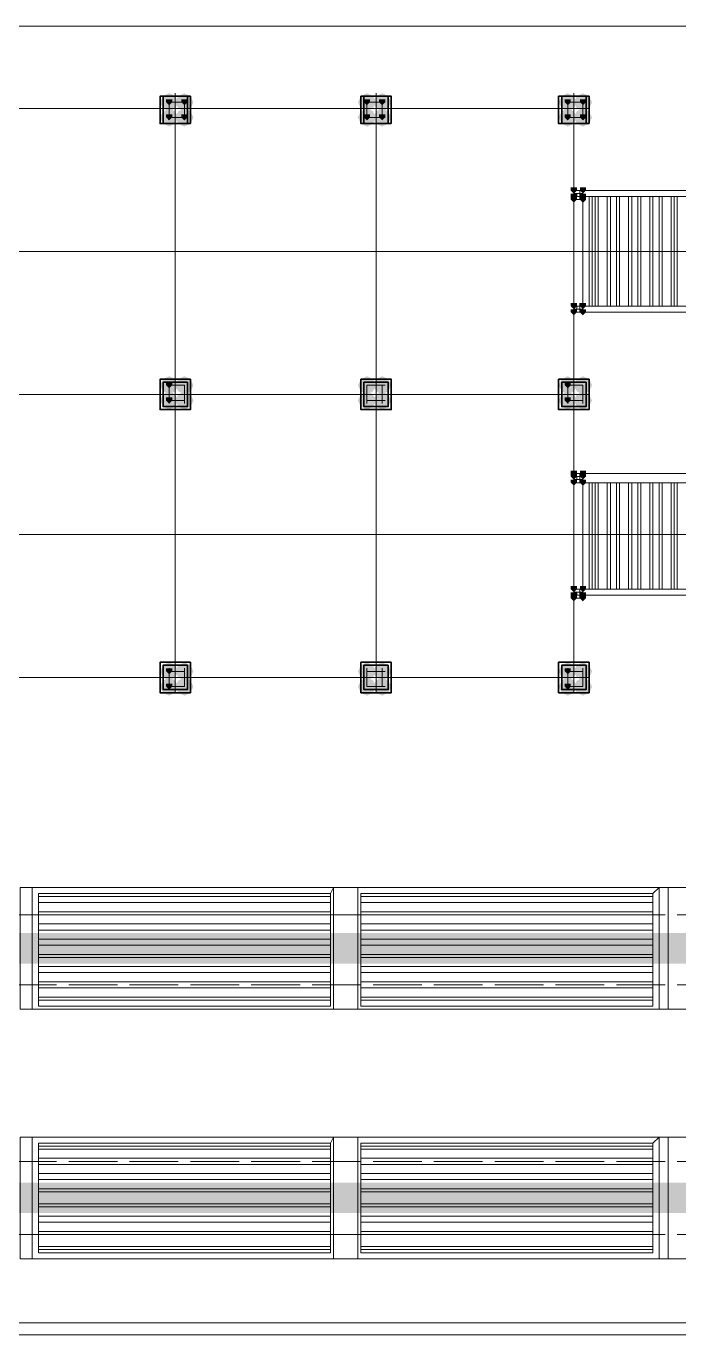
# Model space of a CAD drawing. Header units: millimetres. Extents: x 2315 to 4619, y 1334 to 1897.
# Drawn here: x 3748.86 to 3761.97, y 1503.95 to 1530.21 of the extents above; entities that cross this region are included whole.
import ezdxf

# ---------------------------------------------------------------- set-up
doc = ezdxf.new("R2010")
doc.units = ezdxf.units.MM
doc.linetypes.add('PDF_IMPORT', pattern=[1, 0.8, -0.2])
for name, color, linetype in [('PDF_3中心线层', 1, 'Continuous'), ('PDF_4', 2, 'Continuous'), ('PDF_9双点划线层', 5, 'Continuous'), ('PDF_中心线层', 1, 'Continuous'), ('PDF_双点画线', 5, 'Continuous'), ('PDF_粗实线层', 7, 'Continuous'), ('PDF_细实线层', 7, 'Continuous')]:
    doc.layers.add(name, color=color, linetype=linetype)
doc.layers.add('PDF_转运站初步方案', color=7, linetype='Continuous', true_color=0x00b85c)

msp = doc.modelspace()

# ---------------------------------------------------------------- hatches: boundary and pattern name
at = {"layer": 'PDF_中心线层', "transparency": 33554559}
for points in [[(3751.734, 1528.747), (3751.673, 1528.747), (3751.673, 1528.686), (3751.734, 1528.625), (3751.795, 1528.686), (3751.795, 1528.747)], [(3751.734, 1528.747), (3751.673, 1528.747), (3751.673, 1528.686), (3751.734, 1528.625), (3751.795, 1528.686), (3751.795, 1528.747)], [(3752.04, 1528.747), (3751.979, 1528.747), (3751.979, 1528.686), (3752.04, 1528.625), (3752.101, 1528.686), (3752.101, 1528.747)], [(3755.705, 1528.747), (3755.643, 1528.747), (3755.643, 1528.686), (3755.705, 1528.625), (3755.766, 1528.686), (3755.766, 1528.747)], [(3756.01, 1528.747), (3755.949, 1528.747), (3755.949, 1528.686), (3756.01, 1528.625), (3756.071, 1528.686), (3756.071, 1528.747)], [(3759.736, 1528.747), (3759.675, 1528.747), (3759.675, 1528.686), (3759.736, 1528.625), (3759.797, 1528.686), (3759.797, 1528.747)], [(3759.736, 1528.747), (3759.675, 1528.747), (3759.675, 1528.686), (3759.736, 1528.625), (3759.797, 1528.686), (3759.797, 1528.747)], [(3760.041, 1528.747), (3759.98, 1528.747), (3759.98, 1528.686), (3760.041, 1528.625), (3760.102, 1528.686), (3760.102, 1528.747)], [(3751.734, 1528.442), (3751.673, 1528.442), (3751.673, 1528.381), (3751.734, 1528.32), (3751.795, 1528.381), (3751.795, 1528.442)], [(3751.734, 1528.442), (3751.673, 1528.442), (3751.673, 1528.381), (3751.734, 1528.32), (3751.795, 1528.381), (3751.795, 1528.442)], [(3752.04, 1528.442), (3751.979, 1528.442), (3751.979, 1528.381), (3752.04, 1528.32), (3752.101, 1528.381), (3752.101, 1528.442)], [(3755.705, 1528.442), (3755.643, 1528.442), (3755.643, 1528.381), (3755.705, 1528.32), (3755.766, 1528.381), (3755.766, 1528.442)], [(3756.01, 1528.442), (3755.949, 1528.442), (3755.949, 1528.381), (3756.01, 1528.32), (3756.071, 1528.381), (3756.071, 1528.442)], [(3759.736, 1528.442), (3759.675, 1528.442), (3759.675, 1528.381), (3759.736, 1528.32), (3759.797, 1528.381), (3759.797, 1528.442)], [(3759.736, 1528.442), (3759.675, 1528.442), (3759.675, 1528.381), (3759.736, 1528.32), (3759.797, 1528.381), (3759.797, 1528.442)], [(3760.041, 1528.442), (3759.98, 1528.442), (3759.98, 1528.381), (3760.041, 1528.32), (3760.102, 1528.381), (3760.102, 1528.442)], [(3751.734, 1523.067), (3751.673, 1523.067), (3751.673, 1523.005), (3751.734, 1522.944), (3751.795, 1523.005), (3751.795, 1523.067)], [(3751.734, 1523.067), (3751.673, 1523.067), (3751.673, 1523.005), (3751.734, 1522.944), (3751.795, 1523.005), (3751.795, 1523.067)], [(3759.736, 1523.067), (3759.675, 1523.067), (3759.675, 1523.005), (3759.736, 1522.944), (3759.797, 1523.005), (3759.797, 1523.067)], [(3759.736, 1523.067), (3759.675, 1523.067), (3759.675, 1523.005), (3759.736, 1522.944), (3759.797, 1523.005), (3759.797, 1523.067)], [(3751.734, 1522.761), (3751.673, 1522.761), (3751.673, 1522.7), (3751.734, 1522.639), (3751.795, 1522.7), (3751.795, 1522.761)], [(3751.734, 1522.761), (3751.673, 1522.761), (3751.673, 1522.7), (3751.734, 1522.639), (3751.795, 1522.7), (3751.795, 1522.761)], [(3759.736, 1522.761), (3759.675, 1522.761), (3759.675, 1522.7), (3759.736, 1522.639), (3759.797, 1522.7), (3759.797, 1522.761)], [(3759.736, 1522.761), (3759.675, 1522.761), (3759.675, 1522.7), (3759.736, 1522.639), (3759.797, 1522.7), (3759.797, 1522.761)], [(3751.734, 1517.325), (3751.673, 1517.325), (3751.673, 1517.264), (3751.734, 1517.203), (3751.795, 1517.264), (3751.795, 1517.325)], [(3759.736, 1517.325), (3759.675, 1517.325), (3759.675, 1517.264), (3759.736, 1517.203), (3759.797, 1517.264), (3759.797, 1517.325)], [(3751.734, 1517.02), (3751.673, 1517.02), (3751.673, 1516.958), (3751.734, 1516.897), (3751.795, 1516.958), (3751.795, 1517.02)], [(3759.736, 1517.02), (3759.675, 1517.02), (3759.675, 1516.958), (3759.736, 1516.897), (3759.797, 1516.958), (3759.797, 1517.02)]]:
    msp.add_hatch(color=256, dxfattribs=at).paths.add_polyline_path(points)
at = {"layer": 'PDF_双点画线', "transparency": 33554559}
for points in [[(3759.858, 1526.976), (3759.797, 1526.976), (3759.797, 1526.915), (3759.858, 1526.854), (3759.919, 1526.915), (3759.919, 1526.976)], [(3759.858, 1526.976), (3759.797, 1526.976), (3759.797, 1526.915), (3759.858, 1526.854), (3759.919, 1526.915), (3759.919, 1526.976)], [(3759.858, 1526.976), (3759.797, 1526.976), (3759.797, 1526.915), (3759.858, 1526.854), (3759.919, 1526.915), (3759.919, 1526.976)], [(3759.858, 1526.854), (3759.797, 1526.854), (3759.797, 1526.792), (3759.858, 1526.731), (3759.919, 1526.792), (3759.919, 1526.854)], [(3759.858, 1526.792), (3759.797, 1526.792), (3759.797, 1526.731), (3759.858, 1526.67), (3759.919, 1526.731), (3759.919, 1526.792)], [(3760.041, 1526.976), (3759.98, 1526.976), (3759.98, 1526.915), (3760.041, 1526.854), (3760.102, 1526.915), (3760.102, 1526.976)], [(3760.041, 1526.976), (3759.98, 1526.976), (3759.98, 1526.915), (3760.041, 1526.854), (3760.102, 1526.915), (3760.102, 1526.976)], [(3760.041, 1526.976), (3759.98, 1526.976), (3759.98, 1526.915), (3760.041, 1526.854), (3760.102, 1526.915), (3760.102, 1526.976)], [(3760.041, 1526.854), (3759.98, 1526.854), (3759.98, 1526.792), (3760.041, 1526.731), (3760.102, 1526.792), (3760.102, 1526.854)], [(3760.041, 1526.792), (3759.98, 1526.792), (3759.98, 1526.731), (3760.041, 1526.67), (3760.102, 1526.731), (3760.102, 1526.792)], [(3759.858, 1524.655), (3759.797, 1524.655), (3759.797, 1524.594), (3759.858, 1524.532), (3759.919, 1524.594), (3759.919, 1524.655)], [(3759.858, 1524.655), (3759.797, 1524.655), (3759.797, 1524.594), (3759.858, 1524.532), (3759.919, 1524.594), (3759.919, 1524.655)], [(3759.858, 1524.655), (3759.797, 1524.655), (3759.797, 1524.594), (3759.858, 1524.532), (3759.919, 1524.594), (3759.919, 1524.655)], [(3759.858, 1524.532), (3759.797, 1524.532), (3759.797, 1524.471), (3759.858, 1524.41), (3759.919, 1524.471), (3759.919, 1524.532)], [(3759.858, 1524.532), (3759.797, 1524.532), (3759.797, 1524.471), (3759.858, 1524.41), (3759.919, 1524.471), (3759.919, 1524.532)], [(3759.858, 1524.532), (3759.797, 1524.532), (3759.797, 1524.471), (3759.858, 1524.41), (3759.919, 1524.471), (3759.919, 1524.532)], [(3760.041, 1524.655), (3759.98, 1524.655), (3759.98, 1524.594), (3760.041, 1524.532), (3760.102, 1524.594), (3760.102, 1524.655)], [(3760.041, 1524.655), (3759.98, 1524.655), (3759.98, 1524.594), (3760.041, 1524.532), (3760.102, 1524.594), (3760.102, 1524.655)], [(3760.041, 1524.655), (3759.98, 1524.655), (3759.98, 1524.594), (3760.041, 1524.532), (3760.102, 1524.594), (3760.102, 1524.655)], [(3760.041, 1524.532), (3759.98, 1524.532), (3759.98, 1524.471), (3760.041, 1524.41), (3760.102, 1524.471), (3760.102, 1524.532)], [(3760.041, 1524.532), (3759.98, 1524.532), (3759.98, 1524.471), (3760.041, 1524.41), (3760.102, 1524.471), (3760.102, 1524.532)], [(3760.041, 1524.532), (3759.98, 1524.532), (3759.98, 1524.471), (3760.041, 1524.41), (3760.102, 1524.471), (3760.102, 1524.532)], [(3759.858, 1521.295), (3759.797, 1521.295), (3759.797, 1521.234), (3759.858, 1521.173), (3759.919, 1521.234), (3759.919, 1521.295)], [(3760.041, 1521.295), (3759.98, 1521.295), (3759.98, 1521.234), (3760.041, 1521.173), (3760.102, 1521.234), (3760.102, 1521.295)], [(3759.858, 1521.234), (3759.797, 1521.234), (3759.797, 1521.173), (3759.858, 1521.112), (3759.919, 1521.173), (3759.919, 1521.234)], [(3759.858, 1521.112), (3759.797, 1521.112), (3759.797, 1521.051), (3759.858, 1520.99), (3759.919, 1521.051), (3759.919, 1521.112)], [(3759.858, 1521.112), (3759.797, 1521.112), (3759.797, 1521.051), (3759.858, 1520.99), (3759.919, 1521.051), (3759.919, 1521.112)], [(3759.858, 1521.112), (3759.797, 1521.112), (3759.797, 1521.051), (3759.858, 1520.99), (3759.919, 1521.051), (3759.919, 1521.112)], [(3760.041, 1521.234), (3759.98, 1521.234), (3759.98, 1521.173), (3760.041, 1521.112), (3760.102, 1521.173), (3760.102, 1521.234)], [(3760.041, 1521.112), (3759.98, 1521.112), (3759.98, 1521.051), (3760.041, 1520.99), (3760.102, 1521.051), (3760.102, 1521.112)], [(3760.041, 1521.112), (3759.98, 1521.112), (3759.98, 1521.051), (3760.041, 1520.99), (3760.102, 1521.051), (3760.102, 1521.112)], [(3760.041, 1521.112), (3759.98, 1521.112), (3759.98, 1521.051), (3760.041, 1520.99), (3760.102, 1521.051), (3760.102, 1521.112)], [(3759.858, 1518.974), (3759.797, 1518.974), (3759.797, 1518.913), (3759.858, 1518.852), (3759.919, 1518.913), (3759.919, 1518.974)], [(3759.858, 1518.974), (3759.797, 1518.974), (3759.797, 1518.913), (3759.858, 1518.852), (3759.919, 1518.913), (3759.919, 1518.974)], [(3759.858, 1518.974), (3759.797, 1518.974), (3759.797, 1518.913), (3759.858, 1518.852), (3759.919, 1518.913), (3759.919, 1518.974)], [(3760.041, 1518.974), (3759.98, 1518.974), (3759.98, 1518.913), (3760.041, 1518.852), (3760.102, 1518.913), (3760.102, 1518.974)], [(3760.041, 1518.974), (3759.98, 1518.974), (3759.98, 1518.913), (3760.041, 1518.852), (3760.102, 1518.913), (3760.102, 1518.974)], [(3760.041, 1518.974), (3759.98, 1518.974), (3759.98, 1518.913), (3760.041, 1518.852), (3760.102, 1518.913), (3760.102, 1518.974)], [(3759.858, 1518.852), (3759.797, 1518.852), (3759.797, 1518.791), (3759.858, 1518.73), (3759.919, 1518.791), (3759.919, 1518.852)], [(3759.858, 1518.791), (3759.797, 1518.791), (3759.797, 1518.73), (3759.858, 1518.669), (3759.919, 1518.73), (3759.919, 1518.791)], [(3760.041, 1518.852), (3759.98, 1518.852), (3759.98, 1518.791), (3760.041, 1518.73), (3760.102, 1518.791), (3760.102, 1518.852)], [(3760.041, 1518.791), (3759.98, 1518.791), (3759.98, 1518.73), (3760.041, 1518.669), (3760.102, 1518.73), (3760.102, 1518.791)]]:
    msp.add_hatch(color=256, dxfattribs=at).paths.add_polyline_path(points)
at = {"layer": 'PDF_粗实线层', "transparency": 33554559}
for points in [[(3751.734, 1528.869), (3751.612, 1528.808), (3751.551, 1528.686), (3751.612, 1528.564), (3751.734, 1528.503), (3751.856, 1528.564), (3751.918, 1528.686), (3751.856, 1528.808)], [(3752.04, 1528.869), (3751.918, 1528.808), (3751.856, 1528.686), (3751.918, 1528.564), (3752.04, 1528.503), (3752.162, 1528.564), (3752.223, 1528.686), (3752.162, 1528.808)], [(3755.705, 1528.869), (3755.582, 1528.808), (3755.521, 1528.686), (3755.582, 1528.564), (3755.705, 1528.503), (3755.827, 1528.564), (3755.888, 1528.686), (3755.827, 1528.808)], [(3756.01, 1528.869), (3755.888, 1528.808), (3755.827, 1528.686), (3755.888, 1528.564), (3756.01, 1528.503), (3756.132, 1528.564), (3756.193, 1528.686), (3756.132, 1528.808)], [(3759.736, 1528.869), (3759.614, 1528.808), (3759.553, 1528.686), (3759.614, 1528.564), (3759.736, 1528.503), (3759.858, 1528.564), (3759.919, 1528.686), (3759.858, 1528.808)], [(3760.041, 1528.869), (3759.919, 1528.808), (3759.858, 1528.686), (3759.919, 1528.564), (3760.041, 1528.503), (3760.164, 1528.564), (3760.225, 1528.686), (3760.164, 1528.808)], [(3751.734, 1528.564), (3751.612, 1528.503), (3751.551, 1528.381), (3751.612, 1528.258), (3751.734, 1528.197), (3751.856, 1528.258), (3751.918, 1528.381), (3751.856, 1528.503)], [(3752.04, 1528.564), (3751.918, 1528.503), (3751.856, 1528.381), (3751.918, 1528.258), (3752.04, 1528.197), (3752.162, 1528.258), (3752.223, 1528.381), (3752.162, 1528.503)], [(3755.705, 1528.564), (3755.582, 1528.503), (3755.521, 1528.381), (3755.582, 1528.258), (3755.705, 1528.197), (3755.827, 1528.258), (3755.888, 1528.381), (3755.827, 1528.503)], [(3756.01, 1528.564), (3755.888, 1528.503), (3755.827, 1528.381), (3755.888, 1528.258), (3756.01, 1528.197), (3756.132, 1528.258), (3756.193, 1528.381), (3756.132, 1528.503)], [(3759.736, 1528.564), (3759.614, 1528.503), (3759.553, 1528.381), (3759.614, 1528.258), (3759.736, 1528.197), (3759.858, 1528.258), (3759.919, 1528.381), (3759.858, 1528.503)], [(3760.041, 1528.564), (3759.919, 1528.503), (3759.858, 1528.381), (3759.919, 1528.258), (3760.041, 1528.197), (3760.164, 1528.258), (3760.225, 1528.381), (3760.164, 1528.503)], [(3751.734, 1523.189), (3751.612, 1523.128), (3751.551, 1523.005), (3751.612, 1522.883), (3751.734, 1522.822), (3751.856, 1522.883), (3751.918, 1523.005), (3751.856, 1523.128)], [(3751.734, 1523.189), (3751.612, 1523.128), (3751.551, 1523.005), (3751.612, 1522.883), (3751.734, 1522.822), (3751.856, 1522.883), (3751.918, 1523.005), (3751.856, 1523.128)], [(3752.04, 1523.189), (3751.918, 1523.128), (3751.856, 1523.005), (3751.918, 1522.883), (3752.04, 1522.822), (3752.162, 1522.883), (3752.223, 1523.005), (3752.162, 1523.128)], [(3752.04, 1523.189), (3751.918, 1523.128), (3751.856, 1523.005), (3751.918, 1522.883), (3752.04, 1522.822), (3752.162, 1522.883), (3752.223, 1523.005), (3752.162, 1523.128)], [(3755.705, 1523.189), (3755.582, 1523.128), (3755.521, 1523.005), (3755.582, 1522.883), (3755.705, 1522.822), (3755.827, 1522.883), (3755.888, 1523.005), (3755.827, 1523.128)], [(3755.705, 1523.189), (3755.582, 1523.128), (3755.521, 1523.005), (3755.582, 1522.883), (3755.705, 1522.822), (3755.827, 1522.883), (3755.888, 1523.005), (3755.827, 1523.128)], [(3756.01, 1523.189), (3755.888, 1523.128), (3755.827, 1523.005), (3755.888, 1522.883), (3756.01, 1522.822), (3756.132, 1522.883), (3756.193, 1523.005), (3756.132, 1523.128)], [(3756.01, 1523.189), (3755.888, 1523.128), (3755.827, 1523.005), (3755.888, 1522.883), (3756.01, 1522.822), (3756.132, 1522.883), (3756.193, 1523.005), (3756.132, 1523.128)], [(3759.736, 1523.189), (3759.614, 1523.128), (3759.553, 1523.005), (3759.614, 1522.883), (3759.736, 1522.822), (3759.858, 1522.883), (3759.919, 1523.005), (3759.858, 1523.128)], [(3759.736, 1523.189), (3759.614, 1523.128), (3759.553, 1523.005), (3759.614, 1522.883), (3759.736, 1522.822), (3759.858, 1522.883), (3759.919, 1523.005), (3759.858, 1523.128)], [(3760.041, 1523.189), (3759.919, 1523.128), (3759.858, 1523.005), (3759.919, 1522.883), (3760.041, 1522.822), (3760.164, 1522.883), (3760.225, 1523.005), (3760.164, 1523.128)], [(3760.041, 1523.189), (3759.919, 1523.128), (3759.858, 1523.005), (3759.919, 1522.883), (3760.041, 1522.822), (3760.164, 1522.883), (3760.225, 1523.005), (3760.164, 1523.128)], [(3751.734, 1522.883), (3751.612, 1522.822), (3751.551, 1522.7), (3751.612, 1522.578), (3751.734, 1522.517), (3751.856, 1522.578), (3751.918, 1522.7), (3751.856, 1522.822)], [(3751.734, 1522.883), (3751.612, 1522.822), (3751.551, 1522.7), (3751.612, 1522.578), (3751.734, 1522.517), (3751.856, 1522.578), (3751.918, 1522.7), (3751.856, 1522.822)], [(3752.04, 1522.883), (3751.918, 1522.822), (3751.856, 1522.7), (3751.918, 1522.578), (3752.04, 1522.517), (3752.162, 1522.578), (3752.223, 1522.7), (3752.162, 1522.822)], [(3752.04, 1522.883), (3751.918, 1522.822), (3751.856, 1522.7), (3751.918, 1522.578), (3752.04, 1522.517), (3752.162, 1522.578), (3752.223, 1522.7), (3752.162, 1522.822)], [(3755.705, 1522.883), (3755.582, 1522.822), (3755.521, 1522.7), (3755.582, 1522.578), (3755.705, 1522.517), (3755.827, 1522.578), (3755.888, 1522.7), (3755.827, 1522.822)], [(3755.705, 1522.883), (3755.582, 1522.822), (3755.521, 1522.7), (3755.582, 1522.578), (3755.705, 1522.517), (3755.827, 1522.578), (3755.888, 1522.7), (3755.827, 1522.822)], [(3756.01, 1522.883), (3755.888, 1522.822), (3755.827, 1522.7), (3755.888, 1522.578), (3756.01, 1522.517), (3756.132, 1522.578), (3756.193, 1522.7), (3756.132, 1522.822)], [(3756.01, 1522.883), (3755.888, 1522.822), (3755.827, 1522.7), (3755.888, 1522.578), (3756.01, 1522.517), (3756.132, 1522.578), (3756.193, 1522.7), (3756.132, 1522.822)], [(3759.736, 1522.883), (3759.614, 1522.822), (3759.553, 1522.7), (3759.614, 1522.578), (3759.736, 1522.517), (3759.858, 1522.578), (3759.919, 1522.7), (3759.858, 1522.822)], [(3759.736, 1522.883), (3759.614, 1522.822), (3759.553, 1522.7), (3759.614, 1522.578), (3759.736, 1522.517), (3759.858, 1522.578), (3759.919, 1522.7), (3759.858, 1522.822)], [(3760.041, 1522.883), (3759.919, 1522.822), (3759.858, 1522.7), (3759.919, 1522.578), (3760.041, 1522.517), (3760.164, 1522.578), (3760.225, 1522.7), (3760.164, 1522.822)], [(3760.041, 1522.883), (3759.919, 1522.822), (3759.858, 1522.7), (3759.919, 1522.578), (3760.041, 1522.517), (3760.164, 1522.578), (3760.225, 1522.7), (3760.164, 1522.822)], [(3751.734, 1517.447), (3751.612, 1517.386), (3751.551, 1517.264), (3751.612, 1517.142), (3751.734, 1517.081), (3751.856, 1517.142), (3751.918, 1517.264), (3751.856, 1517.386)], [(3752.04, 1517.447), (3751.918, 1517.386), (3751.856, 1517.264), (3751.918, 1517.142), (3752.04, 1517.081), (3752.162, 1517.142), (3752.223, 1517.264), (3752.162, 1517.386)], [(3755.705, 1517.447), (3755.582, 1517.386), (3755.521, 1517.264), (3755.582, 1517.142), (3755.705, 1517.081), (3755.827, 1517.142), (3755.888, 1517.264), (3755.827, 1517.386)], [(3756.01, 1517.447), (3755.888, 1517.386), (3755.827, 1517.264), (3755.888, 1517.142), (3756.01, 1517.081), (3756.132, 1517.142), (3756.193, 1517.264), (3756.132, 1517.386)], [(3759.736, 1517.447), (3759.614, 1517.386), (3759.553, 1517.264), (3759.614, 1517.142), (3759.736, 1517.081), (3759.858, 1517.142), (3759.919, 1517.264), (3759.858, 1517.386)], [(3760.041, 1517.447), (3759.919, 1517.386), (3759.858, 1517.264), (3759.919, 1517.142), (3760.041, 1517.081), (3760.164, 1517.142), (3760.225, 1517.264), (3760.164, 1517.386)], [(3751.734, 1517.142), (3751.612, 1517.081), (3751.551, 1516.958), (3751.612, 1516.836), (3751.734, 1516.775), (3751.856, 1516.836), (3751.918, 1516.958), (3751.856, 1517.081)], [(3752.04, 1517.142), (3751.918, 1517.081), (3751.856, 1516.958), (3751.918, 1516.836), (3752.04, 1516.775), (3752.162, 1516.836), (3752.223, 1516.958), (3752.162, 1517.081)], [(3755.705, 1517.142), (3755.582, 1517.081), (3755.521, 1516.958), (3755.582, 1516.836), (3755.705, 1516.775), (3755.827, 1516.836), (3755.888, 1516.958), (3755.827, 1517.081)], [(3756.01, 1517.142), (3755.888, 1517.081), (3755.827, 1516.958), (3755.888, 1516.836), (3756.01, 1516.775), (3756.132, 1516.836), (3756.193, 1516.958), (3756.132, 1517.081)], [(3759.736, 1517.142), (3759.614, 1517.081), (3759.553, 1516.958), (3759.614, 1516.836), (3759.736, 1516.775), (3759.858, 1516.836), (3759.919, 1516.958), (3759.858, 1517.081)], [(3760.041, 1517.142), (3759.919, 1517.081), (3759.858, 1516.958), (3759.919, 1516.836), (3760.041, 1516.775), (3760.164, 1516.836), (3760.225, 1516.958), (3760.164, 1517.081)]]:
    msp.add_hatch(color=256, dxfattribs=at).paths.add_polyline_path(points)
at = {"layer": 'PDF_转运站初步方案', "true_color": 0x00a5dd, "transparency": 33554559}
for points in [[(3335.528, 1512.011), (3335.528, 1511.4), (4290.164, 1511.4), (4290.164, 1512.011)], [(4290.164, 1506.391), (4290.164, 1507.002), (3343.59, 1507.002), (3343.59, 1506.391)]]:
    msp.add_hatch(color=142, dxfattribs=at).paths.add_polyline_path(points)

# ---------------------------------------------------------------- linework, layer by layer
at = {"layer": 'PDF_3中心线层', "linetype": 'PDF_IMPORT', "lineweight": 18, "ltscale": 1.221622}
for points in [[(3689.859, 1512.377), (4033.013, 1512.377)], [(3689.859, 1510.972), (4033.013, 1510.972)], [(3689.859, 1507.43), (4033.013, 1507.43)], [(3689.859, 1505.964), (4033.013, 1505.964)], [(3689.859, 1504.192), (4033.013, 1504.192)]]:
    msp.add_lwpolyline(points, dxfattribs=at)
at = {"layer": 'PDF_4', "lineweight": 18}
for points in [[(3748.741, 1510.484), (3761.752, 1510.484), (3761.752, 1512.927), (3748.741, 1512.927)], [(3761.752, 1510.484), (3774.762, 1510.484), (3774.762, 1512.927), (3761.752, 1512.927)], [(3748.741, 1505.475), (3761.752, 1505.475), (3761.752, 1507.918), (3748.741, 1507.918)], [(3761.752, 1505.475), (3774.762, 1505.475), (3774.762, 1507.918), (3761.752, 1507.918)]]:
    msp.add_lwpolyline(points, close=True, dxfattribs=at)
at = {"layer": 'PDF_9双点划线层', "lineweight": 20}
for points in [[(3748.986, 1510.484), (3748.986, 1512.927), (3755.033, 1512.927), (3755.033, 1510.484)], [(3755.521, 1510.484), (3755.521, 1512.927), (3761.568, 1512.927), (3761.568, 1510.484)], [(3749.108, 1510.545), (3749.108, 1512.805), (3754.972, 1512.805), (3754.972, 1510.545)], [(3755.582, 1510.545), (3755.582, 1512.805), (3761.446, 1512.805), (3761.446, 1510.545)], [(3748.986, 1505.475), (3748.986, 1507.918), (3755.033, 1507.918), (3755.033, 1505.475)], [(3755.521, 1505.475), (3755.521, 1507.918), (3761.568, 1507.918), (3761.568, 1505.475)], [(3749.108, 1505.597), (3749.108, 1507.796), (3754.972, 1507.796), (3754.972, 1505.597)], [(3755.582, 1505.597), (3755.582, 1507.796), (3761.446, 1507.796), (3761.446, 1505.597)]]:
    msp.add_lwpolyline(points, close=True, dxfattribs=at)
for points in [[(3755.033, 1512.927), (3754.972, 1512.805)], [(3761.568, 1512.927), (3761.446, 1512.805)], [(3754.972, 1512.744), (3749.108, 1512.744)], [(3754.972, 1512.622), (3749.108, 1512.622)], [(3761.446, 1512.744), (3755.582, 1512.744)], [(3761.446, 1512.622), (3755.582, 1512.622)], [(3754.972, 1512.438), (3749.108, 1512.438)], [(3754.972, 1512.377), (3749.108, 1512.377)], [(3761.446, 1512.438), (3755.582, 1512.438)], [(3761.446, 1512.377), (3755.582, 1512.377)], [(3754.972, 1512.194), (3749.108, 1512.194)], [(3754.972, 1512.072), (3749.108, 1512.072)], [(3761.446, 1512.194), (3755.582, 1512.194)], [(3761.446, 1512.072), (3755.582, 1512.072)], [(3754.972, 1511.889), (3749.108, 1511.889)], [(3761.446, 1511.889), (3755.582, 1511.889)], [(3754.972, 1511.767), (3749.108, 1511.767)], [(3754.972, 1511.583), (3749.108, 1511.583)], [(3761.446, 1511.767), (3755.582, 1511.767)], [(3761.446, 1511.583), (3755.582, 1511.583)], [(3754.972, 1511.522), (3749.108, 1511.522)], [(3754.972, 1511.339), (3749.108, 1511.339)], [(3761.446, 1511.522), (3755.582, 1511.522)], [(3761.446, 1511.339), (3755.582, 1511.339)], [(3754.972, 1511.217), (3749.108, 1511.217)], [(3754.972, 1511.034), (3749.108, 1511.034)], [(3761.446, 1511.217), (3755.582, 1511.217)], [(3761.446, 1511.034), (3755.582, 1511.034)], [(3754.972, 1510.911), (3749.108, 1510.911)], [(3761.446, 1510.911), (3755.582, 1510.911)], [(3754.972, 1510.728), (3749.108, 1510.728)], [(3754.972, 1510.667), (3749.108, 1510.667)], [(3761.446, 1510.728), (3755.582, 1510.728)], [(3761.446, 1510.667), (3755.582, 1510.667)], [(3755.033, 1510.484), (3748.986, 1510.484)], [(3761.568, 1510.484), (3755.521, 1510.484)], [(3755.033, 1507.918), (3754.972, 1507.796)], [(3761.568, 1507.918), (3761.446, 1507.796)], [(3754.972, 1507.735), (3749.108, 1507.735)], [(3754.972, 1507.674), (3749.108, 1507.674)], [(3761.446, 1507.735), (3755.582, 1507.735)], [(3761.446, 1507.674), (3755.582, 1507.674)], [(3754.972, 1507.491), (3749.108, 1507.491)], [(3754.972, 1507.369), (3749.108, 1507.369)], [(3761.446, 1507.491), (3755.582, 1507.491)], [(3761.446, 1507.369), (3755.582, 1507.369)], [(3754.972, 1507.185), (3749.108, 1507.185)], [(3761.446, 1507.185), (3755.582, 1507.185)], [(3754.972, 1507.063), (3749.108, 1507.063)], [(3754.972, 1506.88), (3749.108, 1506.88)], [(3754.972, 1506.819), (3749.108, 1506.819)], [(3761.446, 1507.063), (3755.582, 1507.063)], [(3761.446, 1506.88), (3755.582, 1506.88)], [(3761.446, 1506.819), (3755.582, 1506.819)], [(3754.972, 1506.575), (3749.108, 1506.575)], [(3761.446, 1506.575), (3755.582, 1506.575)], [(3754.972, 1506.514), (3749.108, 1506.514)], [(3754.972, 1506.33), (3749.108, 1506.33)], [(3761.446, 1506.514), (3755.582, 1506.514)], [(3761.446, 1506.33), (3755.582, 1506.33)], [(3754.972, 1506.208), (3749.108, 1506.208)], [(3761.446, 1506.208), (3755.582, 1506.208)], [(3754.972, 1506.025), (3749.108, 1506.025)], [(3754.972, 1505.964), (3749.108, 1505.964)], [(3761.446, 1506.025), (3755.582, 1506.025)], [(3761.446, 1505.964), (3755.582, 1505.964)], [(3754.972, 1505.72), (3749.108, 1505.72)], [(3754.972, 1505.658), (3749.108, 1505.658)], [(3761.446, 1505.72), (3755.582, 1505.72)], [(3761.446, 1505.658), (3755.582, 1505.658)], [(3755.033, 1505.475), (3748.986, 1505.475)], [(3761.568, 1505.475), (3755.521, 1505.475)]]:
    msp.add_lwpolyline(points, dxfattribs=at)
at = {"layer": 'PDF_中心线层', "lineweight": 18}
for points in [[(3752.04, 1528.686), (3751.734, 1528.686), (3751.734, 1528.381), (3752.04, 1528.381)], [(3756.01, 1528.686), (3755.705, 1528.686), (3755.705, 1528.381), (3756.01, 1528.381)], [(3760.041, 1528.686), (3759.736, 1528.686), (3759.736, 1528.381), (3760.041, 1528.381)], [(3747.886, 1528.564), (3747.886, 1522.822), (3759.858, 1522.822), (3759.858, 1528.564)], [(3751.856, 1522.517), (3751.856, 1523.128)], [(3755.888, 1522.517), (3755.888, 1523.128)], [(3759.858, 1522.517), (3759.858, 1523.128)], [(3752.04, 1523.005), (3751.734, 1523.005), (3751.734, 1522.7), (3752.04, 1522.7)], [(3751.734, 1523.005), (3751.734, 1522.944)], [(3752.04, 1522.7), (3751.734, 1522.7), (3751.734, 1523.005), (3752.04, 1523.005)], [(3751.856, 1522.639), (3751.856, 1523.067), (3751.856, 1522.578), (3751.856, 1523.067)], [(3751.979, 1523.005), (3752.04, 1523.005), (3752.04, 1522.944), (3752.04, 1523.005)], [(3756.01, 1523.005), (3755.705, 1523.005), (3755.705, 1522.7), (3756.01, 1522.7)], [(3755.766, 1523.005), (3755.705, 1523.005), (3755.705, 1522.944), (3755.705, 1523.005)], [(3756.01, 1522.7), (3755.705, 1522.7), (3755.705, 1523.005), (3756.01, 1523.005)], [(3755.888, 1522.639), (3755.888, 1523.067), (3755.888, 1522.578), (3755.888, 1523.067)], [(3756.01, 1522.944), (3756.01, 1523.005), (3756.071, 1523.005), (3756.01, 1523.005)], [(3760.041, 1523.005), (3759.736, 1523.005), (3759.736, 1522.7), (3760.041, 1522.7)], [(3759.736, 1523.005), (3759.736, 1522.944)], [(3760.041, 1522.7), (3759.736, 1522.7), (3759.736, 1523.005), (3760.041, 1523.005)], [(3759.858, 1522.639), (3759.858, 1523.067), (3759.858, 1522.578), (3759.858, 1523.067)], [(3759.98, 1523.005), (3760.041, 1523.005), (3760.041, 1522.944), (3760.041, 1523.005)], [(3747.886, 1522.822), (3747.886, 1517.142), (3759.858, 1517.142), (3759.858, 1522.822)], [(3751.551, 1522.822), (3752.162, 1522.822), (3751.612, 1522.822), (3752.162, 1522.822)], [(3751.673, 1522.822), (3752.101, 1522.822)], [(3751.734, 1522.639), (3751.734, 1522.7)], [(3751.979, 1522.7), (3752.04, 1522.7), (3752.04, 1522.639), (3752.04, 1522.7)], [(3755.582, 1522.822), (3756.193, 1522.822)], [(3755.643, 1522.822), (3756.132, 1522.822)], [(3755.705, 1522.822), (3756.071, 1522.822)], [(3755.766, 1522.7), (3755.705, 1522.7), (3755.705, 1522.639), (3755.705, 1522.7)], [(3756.01, 1522.639), (3756.01, 1522.7), (3756.071, 1522.7), (3756.01, 1522.7)], [(3759.553, 1522.822), (3760.164, 1522.822)], [(3759.675, 1522.822), (3760.102, 1522.822), (3759.614, 1522.822), (3760.102, 1522.822)], [(3759.736, 1522.639), (3759.736, 1522.7)], [(3759.98, 1522.7), (3760.041, 1522.7), (3760.041, 1522.639), (3760.041, 1522.7)], [(3752.04, 1516.958), (3751.734, 1516.958), (3751.734, 1517.264), (3752.04, 1517.264)], [(3756.01, 1516.958), (3755.705, 1516.958), (3755.705, 1517.264), (3756.01, 1517.264)], [(3760.041, 1516.958), (3759.736, 1516.958), (3759.736, 1517.264), (3760.041, 1517.264)]]:
    msp.add_lwpolyline(points, close=True, dxfattribs=at)
for points in [[(3751.856, 1528.869), (3751.856, 1528.258), (3751.856, 1528.808)], [(3751.856, 1528.32), (3751.856, 1528.747)], [(3752.04, 1528.686), (3751.979, 1528.686)], [(3755.705, 1528.686), (3755.766, 1528.686)], [(3755.888, 1528.869), (3755.888, 1528.258), (3755.888, 1528.808)], [(3755.888, 1528.32), (3755.888, 1528.747)], [(3756.071, 1528.686), (3756.01, 1528.686)], [(3759.858, 1528.869), (3759.858, 1528.258), (3759.858, 1528.808)], [(3759.858, 1528.32), (3759.858, 1528.747)], [(3760.041, 1528.686), (3759.98, 1528.686)], [(3751.551, 1528.564), (3752.162, 1528.564), (3751.612, 1528.564)], [(3752.101, 1528.564), (3751.673, 1528.564)], [(3751.856, 1528.564), (3751.856, 1522.822), (3751.856, 1517.142)], [(3752.04, 1528.381), (3751.979, 1528.381)], [(3756.193, 1528.564), (3755.582, 1528.564)], [(3756.132, 1528.564), (3755.643, 1528.564)], [(3756.071, 1528.564), (3755.705, 1528.564)], [(3755.705, 1528.381), (3755.766, 1528.381)], [(3755.888, 1528.564), (3755.888, 1522.822), (3755.888, 1517.142)], [(3756.071, 1528.381), (3756.01, 1528.381)], [(3760.164, 1528.564), (3759.553, 1528.564)], [(3759.675, 1528.564), (3760.102, 1528.564), (3759.614, 1528.564)], [(3760.041, 1528.381), (3759.98, 1528.381)], [(3742.206, 1525.693), (3759.858, 1525.693), (3769.57, 1525.693)], [(3742.206, 1520.012), (3759.858, 1520.012), (3769.57, 1520.012)], [(3751.734, 1517.264), (3751.734, 1517.325)], [(3751.856, 1517.447), (3751.856, 1516.836)], [(3751.856, 1517.386), (3751.856, 1516.897)], [(3751.856, 1517.325), (3751.856, 1516.958)], [(3752.04, 1517.325), (3752.04, 1517.264), (3751.979, 1517.264)], [(3755.705, 1517.325), (3755.705, 1517.264), (3755.766, 1517.264)], [(3755.888, 1517.447), (3755.888, 1516.836)], [(3755.888, 1517.386), (3755.888, 1516.897)], [(3755.888, 1517.325), (3755.888, 1516.958)], [(3756.071, 1517.264), (3756.01, 1517.264), (3756.01, 1517.325)], [(3759.736, 1517.264), (3759.736, 1517.325)], [(3759.858, 1517.447), (3759.858, 1516.836)], [(3759.858, 1517.386), (3759.858, 1516.897)], [(3759.858, 1517.325), (3759.858, 1516.958)], [(3760.041, 1517.325), (3760.041, 1517.264), (3759.98, 1517.264)], [(3751.551, 1517.142), (3752.162, 1517.142), (3751.612, 1517.142)], [(3752.101, 1517.142), (3751.673, 1517.142)], [(3756.193, 1517.142), (3755.582, 1517.142)], [(3756.132, 1517.142), (3755.643, 1517.142)], [(3756.071, 1517.142), (3755.705, 1517.142)], [(3760.164, 1517.142), (3759.553, 1517.142)], [(3759.675, 1517.142), (3760.102, 1517.142), (3759.614, 1517.142)], [(3751.734, 1517.02), (3751.734, 1516.958)], [(3752.04, 1517.02), (3752.04, 1516.958), (3751.979, 1516.958)], [(3755.705, 1517.02), (3755.705, 1516.958), (3755.766, 1516.958)], [(3756.071, 1516.958), (3756.01, 1516.958), (3756.01, 1517.02)], [(3759.736, 1517.02), (3759.736, 1516.958)], [(3760.041, 1517.02), (3760.041, 1516.958), (3759.98, 1516.958)]]:
    msp.add_lwpolyline(points, dxfattribs=at)
at = {"layer": 'PDF_双点画线', "lineweight": 18}
for points in [[(3760.041, 1526.731), (3760.041, 1526.792), (3760.041, 1526.915), (3759.858, 1526.915), (3759.858, 1526.792), (3759.858, 1526.731)], [(3760.041, 1526.854), (3760.041, 1526.792), (3759.98, 1526.792), (3759.919, 1526.792), (3759.919, 1526.854), (3759.98, 1526.854)], [(3760.041, 1524.471), (3760.041, 1524.594), (3759.858, 1524.594), (3759.858, 1524.471)], [(3760.041, 1524.594), (3760.041, 1524.532), (3759.98, 1524.532), (3759.919, 1524.532), (3759.919, 1524.594), (3759.98, 1524.594)], [(3759.858, 1521.051), (3760.041, 1521.051), (3760.041, 1521.173), (3760.041, 1521.112), (3759.98, 1521.112), (3759.919, 1521.112), (3759.919, 1521.173), (3759.98, 1521.173), (3760.041, 1521.173), (3760.041, 1521.234), (3759.858, 1521.234), (3759.858, 1521.173)], [(3760.041, 1518.73), (3760.041, 1518.791), (3760.041, 1518.913), (3759.858, 1518.913), (3759.858, 1518.791), (3759.858, 1518.73)], [(3760.041, 1518.852), (3760.041, 1518.791), (3759.98, 1518.791), (3759.919, 1518.791), (3759.919, 1518.852), (3759.98, 1518.852)]]:
    msp.add_lwpolyline(points, close=True, dxfattribs=at)
at = {"layer": 'PDF_双点画线', "color": 1, "lineweight": 18}
for points in [[(3759.858, 1526.854), (3760.041, 1526.854)], [(3759.98, 1526.731), (3759.98, 1526.915)], [(3759.858, 1524.532), (3760.041, 1524.532)], [(3759.98, 1524.471), (3759.98, 1524.655)], [(3759.858, 1521.112), (3760.041, 1521.112)], [(3759.98, 1521.051), (3759.98, 1521.234)], [(3759.98, 1518.73), (3759.98, 1518.913)], [(3759.858, 1518.852), (3760.041, 1518.852)]]:
    msp.add_lwpolyline(points, dxfattribs=at)
at = {"layer": 'PDF_双点画线', "color": 131, "lineweight": 18, "true_color": 0x7fffff}
for points in [[(3760.041, 1526.915), (3765.783, 1526.915)], [(3760.041, 1526.792), (3765.783, 1526.792)], [(3760.164, 1524.594), (3760.164, 1526.792)], [(3760.225, 1524.594), (3760.225, 1526.792)], [(3760.286, 1524.594), (3760.286, 1526.792)], [(3760.347, 1524.594), (3760.347, 1526.792)], [(3760.53, 1526.792), (3760.53, 1524.594), (3760.53, 1525.021)], [(3760.591, 1524.594), (3760.591, 1526.792)], [(3760.713, 1524.594), (3760.713, 1526.792)], [(3760.774, 1524.594), (3760.774, 1526.792)], [(3760.958, 1526.792), (3760.958, 1524.594), (3760.958, 1525.021)], [(3761.019, 1524.594), (3761.019, 1526.792)], [(3761.141, 1524.594), (3761.141, 1526.792)], [(3761.202, 1524.594), (3761.202, 1526.792)], [(3761.385, 1526.792), (3761.385, 1524.594), (3761.385, 1525.021)], [(3761.446, 1524.594), (3761.446, 1526.792)], [(3761.568, 1524.594), (3761.568, 1526.792)], [(3761.629, 1524.594), (3761.629, 1526.792)], [(3761.813, 1526.792), (3761.813, 1524.594), (3761.813, 1525.021)], [(3761.874, 1524.594), (3761.874, 1526.792)], [(3761.935, 1524.594), (3761.935, 1526.792)], [(3760.041, 1526.731), (3760.041, 1524.594), (3765.783, 1524.594), (3765.783, 1526.731)], [(3760.041, 1524.471), (3765.783, 1524.471)], [(3760.041, 1521.234), (3765.783, 1521.234)], [(3760.164, 1518.913), (3760.164, 1521.051)], [(3760.225, 1518.913), (3760.225, 1521.051)], [(3760.286, 1518.913), (3760.286, 1521.051)], [(3760.347, 1518.913), (3760.347, 1521.051)], [(3760.53, 1521.051), (3760.53, 1518.913), (3760.53, 1519.28)], [(3760.591, 1518.913), (3760.591, 1521.051)], [(3760.713, 1518.913), (3760.713, 1521.051)], [(3760.774, 1518.913), (3760.774, 1521.051)], [(3760.958, 1521.051), (3760.958, 1518.913), (3760.958, 1519.28)], [(3761.019, 1518.913), (3761.019, 1521.051)], [(3761.141, 1518.913), (3761.141, 1521.051)], [(3761.202, 1518.913), (3761.202, 1521.051)], [(3761.385, 1521.051), (3761.385, 1518.913), (3761.385, 1519.28)], [(3761.446, 1518.913), (3761.446, 1521.051)], [(3761.568, 1518.913), (3761.568, 1521.051)], [(3761.629, 1518.913), (3761.629, 1521.051)], [(3761.813, 1521.051), (3761.813, 1518.913), (3761.813, 1519.28)], [(3761.874, 1518.913), (3761.874, 1521.051)], [(3761.935, 1518.913), (3761.935, 1521.051)], [(3760.041, 1518.791), (3765.783, 1518.791)]]:
    msp.add_lwpolyline(points, dxfattribs=at)
for points in [[(3759.858, 1524.594), (3759.858, 1526.731)], [(3759.858, 1518.913), (3759.858, 1521.051)], [(3765.783, 1521.051), (3760.041, 1521.051), (3760.041, 1518.913), (3765.783, 1518.913)]]:
    msp.add_lwpolyline(points, close=True, dxfattribs=at)
at = {"layer": 'PDF_粗实线层', "color": 8, "lineweight": 35, "true_color": 0x808080}
for points in [[(3752.162, 1528.258), (3752.162, 1528.808), (3751.551, 1528.808), (3751.551, 1528.258)], [(3756.193, 1528.258), (3756.193, 1528.808), (3755.582, 1528.808), (3755.582, 1528.258)], [(3760.164, 1528.258), (3760.164, 1528.808), (3759.553, 1528.808), (3759.553, 1528.258)], [(3752.162, 1522.517), (3752.162, 1523.128), (3751.551, 1523.128), (3751.551, 1522.517)], [(3752.162, 1523.128), (3752.162, 1522.517), (3751.551, 1522.517), (3751.551, 1523.128)], [(3756.193, 1522.517), (3756.193, 1523.128), (3755.582, 1523.128), (3755.582, 1522.517)], [(3756.193, 1523.128), (3756.193, 1522.517), (3755.582, 1522.517), (3755.582, 1523.128)], [(3760.164, 1522.517), (3760.164, 1523.128), (3759.553, 1523.128), (3759.553, 1522.517)], [(3760.164, 1523.128), (3760.164, 1522.517), (3759.553, 1522.517), (3759.553, 1523.128)], [(3752.162, 1517.447), (3752.162, 1516.836), (3751.551, 1516.836), (3751.551, 1517.447)], [(3756.193, 1517.447), (3756.193, 1516.836), (3755.582, 1516.836), (3755.582, 1517.447)], [(3760.164, 1517.447), (3760.164, 1516.836), (3759.553, 1516.836), (3759.553, 1517.447)]]:
    msp.add_lwpolyline(points, close=True, dxfattribs=at)
at = {"layer": 'PDF_粗实线层', "lineweight": 35}
for points in [[(3752.101, 1528.258), (3752.101, 1528.808), (3751.612, 1528.808), (3751.612, 1528.258)], [(3756.132, 1528.258), (3756.132, 1528.808), (3755.643, 1528.808), (3755.643, 1528.258)], [(3760.102, 1528.258), (3760.102, 1528.808), (3759.614, 1528.808), (3759.614, 1528.258)], [(3752.101, 1522.578), (3752.101, 1523.067), (3751.612, 1523.067), (3751.612, 1522.578)], [(3752.101, 1523.067), (3752.101, 1522.578), (3751.612, 1522.578), (3751.612, 1523.067)], [(3756.132, 1522.578), (3756.132, 1523.067), (3755.643, 1523.067), (3755.643, 1522.578)], [(3756.132, 1523.067), (3756.132, 1522.578), (3755.643, 1522.578), (3755.643, 1523.067)], [(3760.102, 1522.578), (3760.102, 1523.067), (3759.614, 1523.067), (3759.614, 1522.578)], [(3760.102, 1523.067), (3760.102, 1522.578), (3759.614, 1522.578), (3759.614, 1523.067)], [(3752.101, 1517.386), (3752.101, 1516.897), (3751.612, 1516.897), (3751.612, 1517.386)], [(3756.132, 1517.386), (3756.132, 1516.897), (3755.643, 1516.897), (3755.643, 1517.386)], [(3760.102, 1517.386), (3760.102, 1516.897), (3759.614, 1516.897), (3759.614, 1517.386)]]:
    msp.add_lwpolyline(points, close=True, dxfattribs=at)
at = {"layer": 'PDF_细实线层', "color": 8, "lineweight": 18, "true_color": 0x767676}
for points in [[(3751.734, 1528.686), (3751.734, 1528.686)], [(3752.04, 1528.686), (3752.04, 1528.686)], [(3755.705, 1528.686), (3755.705, 1528.686)], [(3756.01, 1528.686), (3756.01, 1528.686)], [(3759.736, 1528.686), (3759.736, 1528.686)], [(3760.041, 1528.686), (3760.041, 1528.686)], [(3751.734, 1528.381), (3751.734, 1528.381)], [(3752.04, 1528.381), (3752.04, 1528.381)], [(3755.705, 1528.381), (3755.705, 1528.381)], [(3756.01, 1528.381), (3756.01, 1528.381)], [(3759.736, 1528.381), (3759.736, 1528.381)], [(3760.041, 1528.381), (3760.041, 1528.381)], [(3751.734, 1523.005), (3751.734, 1523.005)], [(3751.734, 1523.005), (3751.734, 1523.005)], [(3752.04, 1523.005), (3752.04, 1523.005)], [(3752.04, 1523.005), (3752.04, 1523.005)], [(3755.705, 1523.005), (3755.705, 1523.005)], [(3755.705, 1523.005), (3755.705, 1523.005)], [(3756.01, 1523.005), (3756.01, 1523.005)], [(3756.01, 1523.005), (3756.01, 1523.005)], [(3759.736, 1523.005), (3759.736, 1523.005)], [(3759.736, 1523.005), (3759.736, 1523.005)], [(3760.041, 1523.005), (3760.041, 1523.005)], [(3760.041, 1523.005), (3760.041, 1523.005)], [(3751.734, 1522.7), (3751.734, 1522.7)], [(3751.734, 1522.7), (3751.734, 1522.7)], [(3752.04, 1522.7), (3752.04, 1522.7)], [(3752.04, 1522.7), (3752.04, 1522.7)], [(3755.705, 1522.7), (3755.705, 1522.7)], [(3755.705, 1522.7), (3755.705, 1522.7)], [(3756.01, 1522.7), (3756.01, 1522.7)], [(3756.01, 1522.7), (3756.01, 1522.7)], [(3759.736, 1522.7), (3759.736, 1522.7)], [(3759.736, 1522.7), (3759.736, 1522.7)], [(3760.041, 1522.7), (3760.041, 1522.7)], [(3760.041, 1522.7), (3760.041, 1522.7)], [(3751.734, 1517.264), (3751.734, 1517.264)], [(3752.04, 1517.264), (3752.04, 1517.264)], [(3755.705, 1517.264), (3755.705, 1517.264)], [(3756.01, 1517.264), (3756.01, 1517.264)], [(3759.736, 1517.264), (3759.736, 1517.264)], [(3760.041, 1517.264), (3760.041, 1517.264)], [(3751.734, 1516.958), (3751.734, 1516.958)], [(3752.04, 1516.958), (3752.04, 1516.958)], [(3755.705, 1516.958), (3755.705, 1516.958)], [(3756.01, 1516.958), (3756.01, 1516.958)], [(3759.736, 1516.958), (3759.736, 1516.958)], [(3760.041, 1516.958), (3760.041, 1516.958)]]:
    msp.add_lwpolyline(points, dxfattribs=at)
at = {"layer": 'PDF_转运站初步方案', "color": 142, "lineweight": 5, "true_color": 0x00a5dd}
for points in [[(3419.942, 1530.213), (4209.904, 1530.213)], [(3419.942, 1504.192), (4209.904, 1504.192)]]:
    msp.add_lwpolyline(points, dxfattribs=at)
at = {"layer": 'PDF_转运站初步方案', "color": 6, "lineweight": 18}
msp.add_lwpolyline([(3689.859, 1503.948), (4033.013, 1503.948)], dxfattribs=at)

doc.saveas('drawing.dxf')
